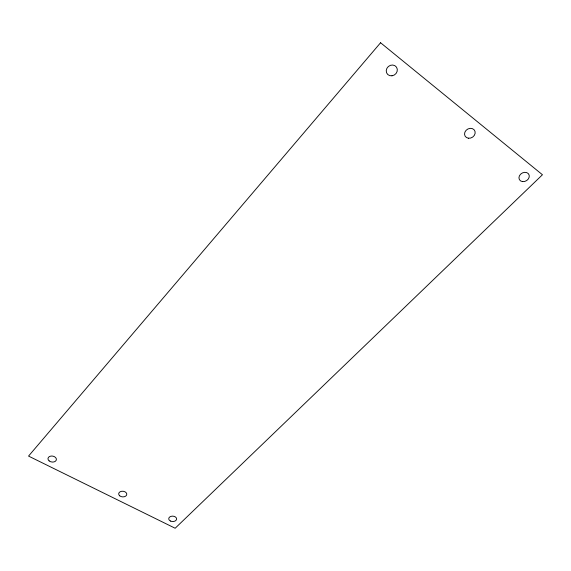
<?xml version="1.0" encoding="UTF-8"?>
<svg xmlns="http://www.w3.org/2000/svg" width="571" height="571" viewBox="0 0 571 571"><rect width="100%" height="100%" fill="white"/><g stroke="black" fill="none" stroke-linecap="round" stroke-linejoin="round"><path stroke-width="0.86" d="M380.579 42.754L28.55 456.086L175.161 528.246L542.45 174.755L380.579 42.754M49.177 460.925A4.247 2.998 9.1 0 0 56.258 460.169A4.247 2.998 9.1 0 0 51.126 456.043A4.247 2.998 9.1 0 0 49.177 460.925M119.717 495.821A4.068 2.834 5 0 0 126.598 495.107A4.068 2.834 5 0 0 121.887 491.246A4.068 2.834 5 0 0 119.717 495.821M170.415 521.016A3.947 2.712 2.4 0 0 176.603 519.146A3.947 2.712 2.4 0 0 170.986 516.348A3.947 2.712 2.4 0 0 170.415 521.016M522.544 181.614A5.417 4.397 -29.7 0 0 529.181 175.19A5.417 4.397 -29.7 0 0 520.624 174.155A5.417 4.397 -29.7 0 0 522.544 181.614M468.413 138.218A5.546 4.725 -31.9 0 0 475.022 131.387A5.546 4.725 -31.9 0 0 466.136 130.274A5.546 4.725 -31.9 0 0 468.413 138.218M391.992 75.8A5.739 5.21 -37.6 0 0 396.481 67.135A5.739 5.21 -37.6 0 0 386.874 68.356A5.739 5.21 -37.6 0 0 391.992 75.8"/></g></svg>
